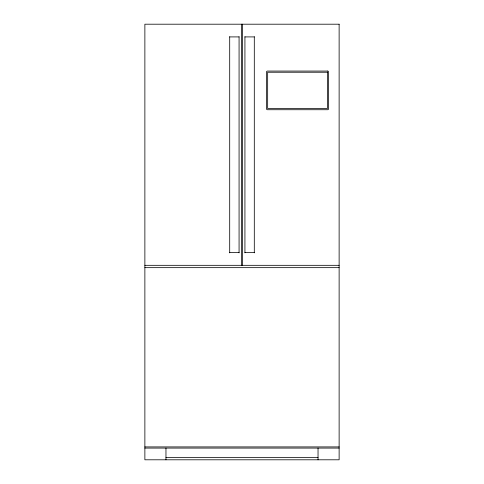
<?xml version="1.0" encoding="UTF-8"?>
<svg xmlns="http://www.w3.org/2000/svg" width="484" height="484" viewBox="0 0 484 484"><rect width="100%" height="100%" fill="white"/><g stroke="black" fill="none" stroke-linecap="round" stroke-linejoin="round"><path stroke-width="0.73" d="M229.7 36.911L239.072 36.911M244.928 36.911L254.3 36.911M229.7 252.6L239.072 252.6M244.928 252.6L254.3 252.6M144.873 265.317L339.127 265.317M144.873 267.658L339.127 267.658M144.873 446.913L339.127 446.913M144.873 448.081L339.127 448.081M165.964 457.459L318.036 457.459M318.036 448.081L318.036 459.8M254.3 36.663L254.3 252.854M244.928 36.663L244.928 252.854M242.587 24.2L242.587 265.317M241.413 24.2L241.413 265.317M239.072 36.663L239.072 252.854M229.7 36.663L229.7 252.854M165.964 448.081L165.964 459.8M339.127 24.2L144.873 24.2L144.873 459.8L339.127 459.8L339.127 24.2M327.408 71.063L267.658 71.063A1.035 1.035 0 0 0 266.484 72.237L266.484 108.555A1.035 1.035 0 0 0 267.658 109.729L327.408 109.729A1.035 1.035 0 0 0 328.582 108.555L328.582 72.237A1.035 1.035 0 0 0 327.408 71.063M327.408 72.237L267.658 72.237L267.658 108.555L327.408 108.555L327.408 72.237"/></g></svg>
